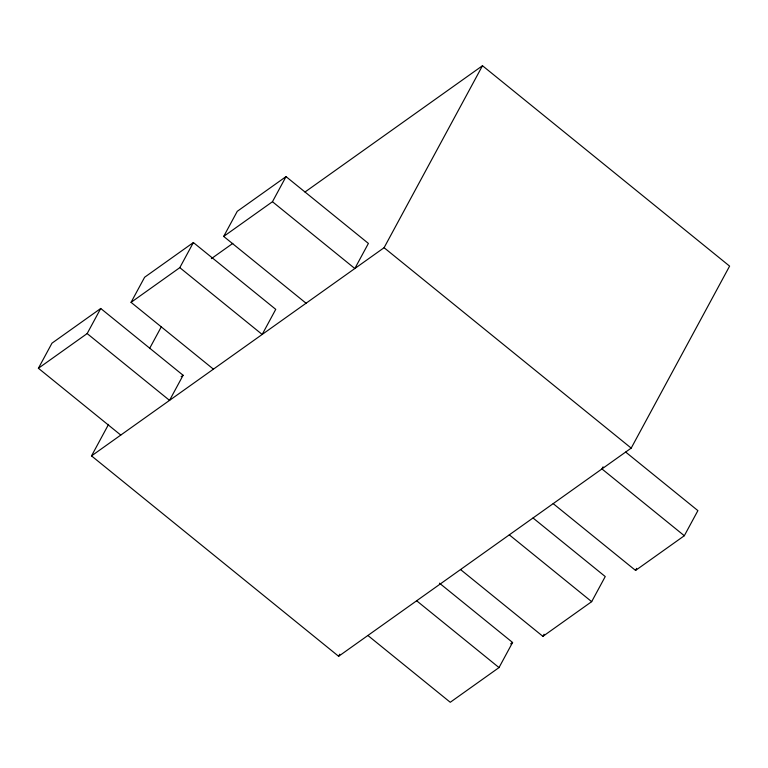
<?xml version="1.0" encoding="UTF-8"?>
<svg xmlns="http://www.w3.org/2000/svg" width="768" height="768" viewBox="0 0 768 768"><rect width="100%" height="100%" fill="white"/><g stroke="black" fill="none" stroke-linecap="round" stroke-linejoin="round"><path stroke-width="1.15" d="M38.4 368.275L51.974 343.171L100.733 308.477L183.11 375.274L169.536 400.378L87.158 333.571L38.4 368.275L120.768 435.072M87.158 333.571L100.733 308.477M131.05 302.352L144.624 277.248L193.382 242.544L275.75 309.35L262.176 334.454L179.808 267.648L131.05 302.352L213.418 369.149M179.808 267.648L193.382 242.544M304.992 192.019L482.486 65.722L729.6 266.122L631.2 448.109L338.63 656.294L91.517 455.894L108.576 424.339M149.53 348.595L161.472 326.506M223.69 236.419L237.264 211.315L286.032 176.621L368.4 243.427L354.826 268.522L272.458 201.725L223.69 236.419L306.067 303.226M272.458 201.725L286.032 176.621M91.517 455.894L384.086 247.709L482.486 65.722M338.63 656.294L339.773 654.192M603.072 466.838L601.939 468.931L684.317 535.728L697.891 510.624L625.699 452.083M367.891 635.482L450.259 702.278L499.018 667.584L512.592 642.48L439.478 583.181M460.531 569.549L542.909 636.355L544.042 634.262M542.909 636.355L591.667 601.661L605.242 576.557L533.05 518.006M553.181 503.626L635.558 570.432L636.682 568.339M211.373 258.643L232.829 243.37M181.152 376.666L183.11 375.274M510.643 643.872L512.592 642.48M635.558 570.432L684.317 535.728M384.086 247.709L631.2 448.109M509.299 534.854L591.667 601.661M416.65 600.778L499.018 667.584"/></g></svg>
